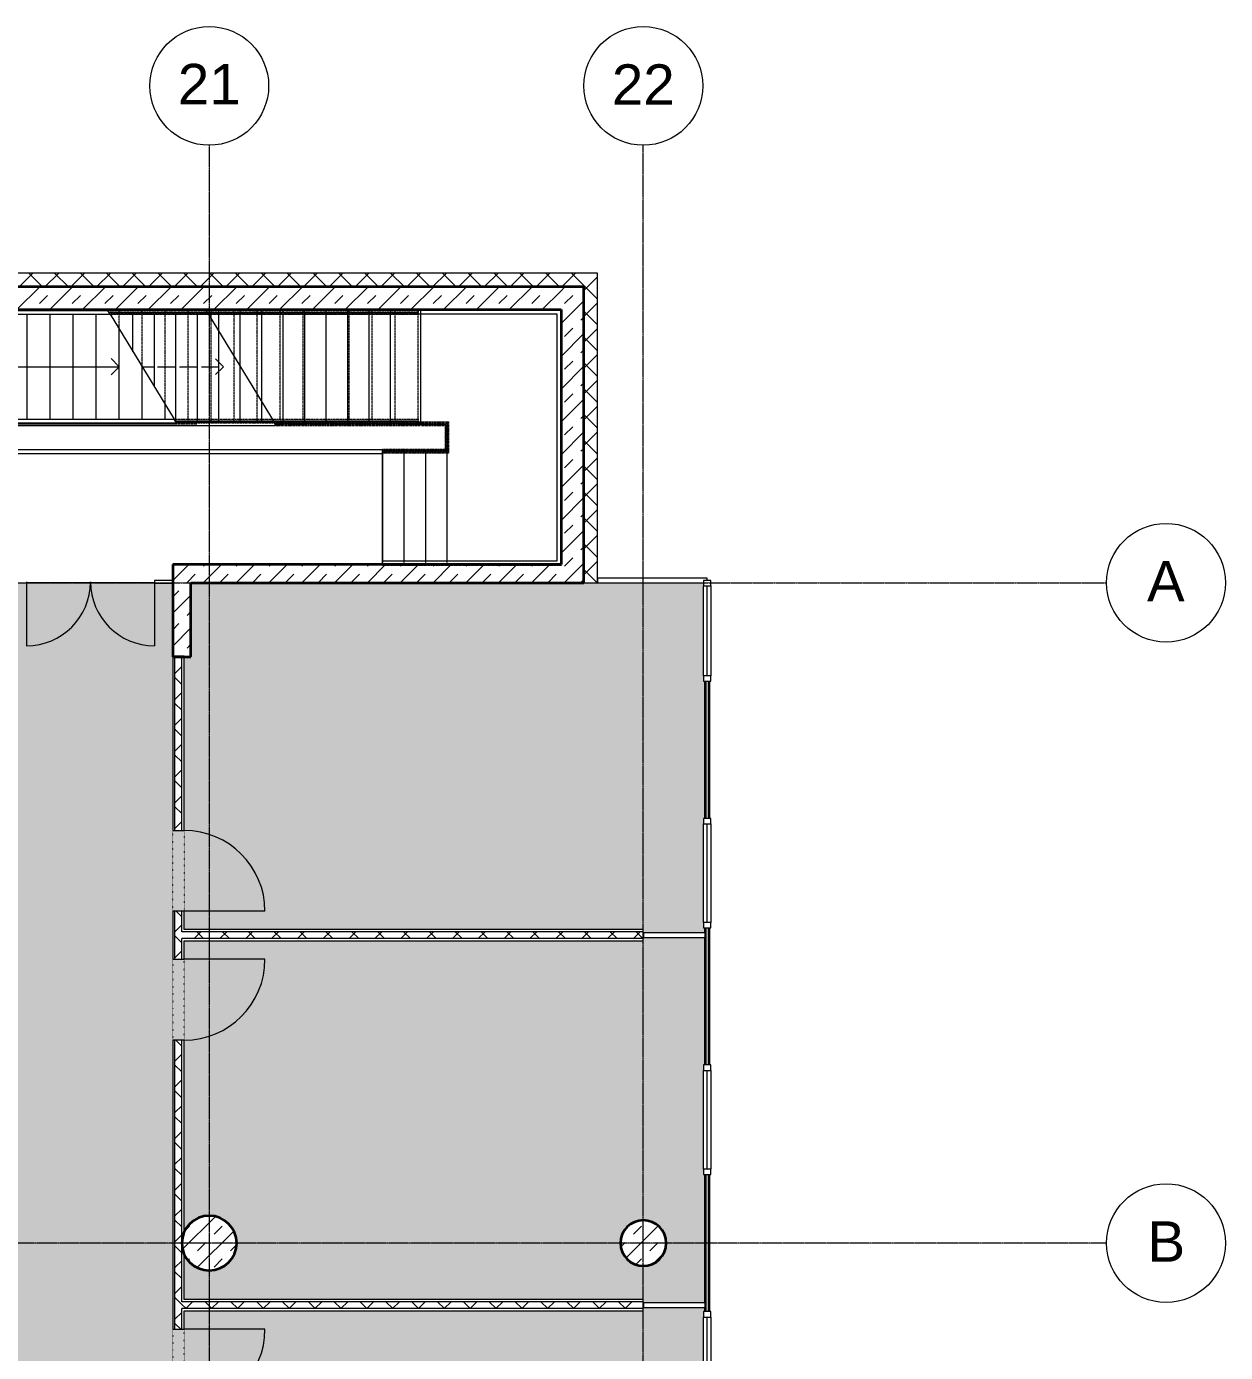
# Model space of a CAD drawing. Header units: millimetres. Extents: x -309577 to 26510, y -302335 to 26695.
# Drawn here: x -187289 to -174168, y -249101 to -234583 of the extents above; entities that cross this region are included whole.
import ezdxf

# ---------------------------------------------------------------- set-up
doc = ezdxf.new("R2010")
doc.units = ezdxf.units.MM
for name, pattern in [('Rasterlinie', [22.225, 12.7, -3.175, 3.175, -3.175]), ('Verdeckt', [3, 2, -1]), ('Über Schnittebene 1', [1, 0, -1])]:
    doc.linetypes.add(name, pattern=pattern)
for name, color, linetype, lineweight in [('A-ANNO-TEXT', 2, 'Continuous', 9), ('A-DOOR', 1, 'Continuous', 9), ('A-FLOR-HRAL', 1, 'Continuous', 9), ('A-FLOR-OTLN', 6, 'Continuous', 9), ('A-FLOR-PATT', 8, 'Continuous', 9), ('A-FLOR-STRS', 2, 'Continuous', 9), ('A-GLAZ', 6, 'Continuous', 9), ('A-GLAZ-FRAM', 6, 'Continuous', 9), ('A-GLAZ-GLAS', 6, 'Continuous', 9), ('A-SECT-MBND', 5, 'Verdeckt', 9), ('A-WALL', 2, 'Continuous', 9), ('A-WALL-PATT', 2, 'Continuous', 35), ('S-COLS', 6, 'Continuous', 9), ('S-GRID', 1, 'Continuous', 9)]:
    doc.layers.add(name, color=color, linetype=linetype, lineweight=lineweight)
pattern_1 = [(45, (0, 0), (-179.60512, 179.60512), []), (45, (179.6, 0), (-179.60512, 179.60512), [127, -127])]
pattern_2 = [(45, (0, 0), (-141.42136, 141.42136), []), (135, (0, 0), (-141.42136, -141.42136), [])]
pattern_3 = [(180, (0, 0), (-6e-14, -500), [])]

# ---------------------------------------------------------------- blocks, each defined once
blk = doc.blocks.new('Geländer - Geländer-287213-Ebene 1')
at = {"layer": 'A-FLOR-HRAL'}
for p, q in [((-187554, -238928), (-187554, -239258)), ((-187554, -238928), (-187514, -238928)), ((-187514, -239218), (-187514, -238928)), ((-183394, -239218), (-187514, -239218)), ((-183394, -239218), (-183394, -239258)), ((-187554, -239258), (-183394, -239258))]:
    blk.add_line(p, q, dxfattribs=at)
blk.add_open_spline([(-187514, -239218), (-187514, -239218), (-187514, -239218), (-187515, -239219), (-187516, -239221), (-187518, -239222), (-187519, -239223), (-187520, -239224), (-187521, -239226), (-187523, -239228), (-187525, -239229), (-187526, -239230), (-187527, -239232), (-187529, -239233), (-187530, -239234), (-187531, -239235), (-187532, -239237), (-187534, -239238), (-187535, -239239), (-187536, -239241), (-187538, -239242), (-187539, -239243), (-187540, -239244), (-187541, -239246), (-187543, -239247), (-187544, -239248), (-187545, -239249), (-187546, -239251), (-187548, -239252), (-187549, -239253), (-187550, -239254), (-187551, -239255), (-187552, -239257), (-187553, -239258), (-187554, -239258), (-187554, -239258)], degree=3, knots=[0, 0, 0, 0, 0.083333, 0.125, 0.166667, 0.208333, 0.229167, 0.25, 0.291667, 0.333333, 0.354167, 0.375, 0.395833, 0.416667, 0.4375, 0.458333, 0.479167, 0.5, 0.520833, 0.541667, 0.5625, 0.583333, 0.604167, 0.625, 0.645833, 0.666667, 0.6875, 0.708333, 0.75, 0.770833, 0.791667, 0.833333, 0.875, 0.916667, 1, 1, 1, 1], dxfattribs=at)
blk = doc.blocks.new('STB Stütze - rund - STB d_50-291081-Ebene 1')
at = {"layer": 'S-COLS'}
h = blk.add_hatch(dxfattribs=at)
h.set_pattern_fill('FP_37', color=256, style=0, pattern_type=2)
h.set_pattern_definition([(225, (-180538.7, -247902.99), (179.60512, -179.60512), []), (225, (-180718.3, -247902.99), (179.60512, -179.60512), [127, -127])])
h.paths.add_polyline_path([(0, 250), (-56, 244), (-108, 225), (-156, 195), (-195, 156), (-225, 108), (-244, 56), (-250, 0), (-244, -56), (-225, -108), (-195, -156), (-156, -195), (-108, -225), (-56, -244), (0, -250), (56, -244), (108, -225), (156, -195), (195, -156), (225, -108), (244, -56), (250, 0), (244, 56), (225, 108), (195, 156), (156, 195), (108, 225), (56, 244)], flags=0)
at = {"layer": 'S-COLS', "lineweight": 35}
for start, end in [(0, 180), (180, 0)]:
    blk.add_arc((0, 0), 250, start, end, dxfattribs=at)
blk = doc.blocks.new('STB Stütze - rund - STB d_60-291082-Ebene 1')
at = {"layer": 'S-COLS'}
h = blk.add_hatch(dxfattribs=at)
h.set_pattern_fill('FP_38', color=256, style=0, pattern_type=2)
h.set_pattern_definition([(225, (-185288.7, -247902.99), (179.60512, -179.60512), []), (225, (-185468.3, -247902.99), (179.60512, -179.60512), [127, -127])])
h.paths.add_polyline_path([(0, 300), (-59, 294), (-115, 277), (-167, 249), (-212, 212), (-249, 167), (-277, 115), (-294, 59), (-300, 0), (-294, -59), (-277, -115), (-249, -167), (-212, -212), (-167, -249), (-115, -277), (-59, -294), (0, -300), (59, -294), (115, -277), (167, -249), (212, -212), (249, -167), (277, -115), (294, -59), (300, 0), (294, 59), (277, 115), (249, 167), (212, 212), (167, 249), (115, 277), (59, 294)], flags=0)
at = {"layer": 'S-COLS', "lineweight": 35}
for start, end in [(0, 180), (180, 0)]:
    blk.add_arc((0, 0), 300, start, end, dxfattribs=at)
blk = doc.blocks.new('Systemelement - Metallpanel-V19-Ebene 1')
at = {"layer": 'A-GLAZ'}
h = blk.add_hatch(dxfattribs=at)
h.set_pattern_fill('FP_17', color=256, style=0, pattern_type=2)
h.set_pattern_definition(pattern_3)
h.paths.add_polyline_path([(750, 25), (-750, 25), (-750, 15), (750, 15)], flags=0)
h.paths.add_polyline_path([(750, -15), (-750, -15), (-750, -25), (750, -25)], flags=0)
for p, q in [((-750, 25), (750, 25)), ((655, -25), (-750, -25)), ((750, -25), (705, -25))]:
    blk.add_line(p, q, dxfattribs=at)
blk = doc.blocks.new('Systemelement - Metallpanel-250483-Ebene 1')
at = {"layer": 'A-GLAZ'}
h = blk.add_hatch(dxfattribs=at)
h.set_pattern_fill('FP_17', color=256, style=0, pattern_type=2)
h.set_pattern_definition(pattern_3)
h.paths.add_polyline_path([(750, -15), (-750, -15), (-750, -25), (750, -25)], flags=0)
h.paths.add_polyline_path([(750, 25), (-750, 25), (-750, 15), (750, 15)], flags=0)
for p, q in [((-750, 25), (750, 25)), ((-695, -25), (-750, -25)), ((750, -25), (-645, -25))]:
    blk.add_line(p, q, dxfattribs=at)
blk = doc.blocks.new('Systemelement - Metallpanel-250484-Ebene 1')
at = {"layer": 'A-GLAZ'}
h = blk.add_hatch(dxfattribs=at)
h.set_pattern_fill('FP_18', color=256, style=0, pattern_type=2)
h.set_pattern_definition(pattern_3)
h.paths.add_polyline_path([(750, 25), (-750, 25), (-750, 15), (750, 15)], flags=0)
h.paths.add_polyline_path([(750, -15), (-750, -15), (-750, -25), (750, -25)], flags=0)
for p, q in [((-750, 25), (750, 25)), ((750, -25), (-750, -25))]:
    blk.add_line(p, q, dxfattribs=at)
blk = doc.blocks.new('Drehflügel 1-flg - Stahlzarge1 - 88_5 x 2_26-266603-Ebene 1')
at = {"layer": 'A-DOOR'}
blk.add_line((442, 962), (442, 77), dxfattribs=at)
at = {"layer": 'A-DOOR', "linetype": 'Über Schnittebene 1'}
for p, q in [((-443, 77), (442, 77)), ((442, -48), (-443, -48))]:
    blk.add_line(p, q, dxfattribs=at)
at = {"layer": 'A-DOOR'}
blk.add_arc((442, 77), 885, 90, 180, dxfattribs=at)
blk = doc.blocks.new('Drehflügel 1-flg - Stahlzarge1 - 88_5 x 2_26-266604-Ebene 1')
at = {"layer": 'A-DOOR', "linetype": 'Über Schnittebene 1'}
for p, q in [((442, 48), (-443, 48)), ((-443, -77), (442, -77))]:
    blk.add_line(p, q, dxfattribs=at)
at = {"layer": 'A-DOOR'}
blk.add_line((442, -962), (442, -77), dxfattribs=at)
blk.add_arc((442, -77), 885, 180, 270, dxfattribs=at)
blk = doc.blocks.new('Systemelement - Holzverschalung-282526-Ebene 1')
at = {"layer": 'A-GLAZ'}
for p, q in [((337.5, 25), (-337.5, 25)), ((-337.5, 25), (-337.5, -25)), ((337.5, -25), (337.5, 25)), ((-337.5, -25), (337.5, -25))]:
    blk.add_line(p, q, dxfattribs=at)
blk = doc.blocks.new('Systemelement - Verglasung-282527-Ebene 1')
at = {"layer": 'A-GLAZ'}
for p, q in [((100, 15), (-100, 15)), ((-100, 15), (-100, -15)), ((100, -15), (100, 15)), ((-100, -15), (100, -15))]:
    blk.add_line(p, q, dxfattribs=at)
blk = doc.blocks.new('Türelement 2-flg - Drehflügel - Glas - Standard-282523-Ebene 1')
at = {"layer": 'A-DOOR'}
for p, q in [((-700, 0), (-700, -700)), ((700, 0), (700, -700))]:
    blk.add_line(p, q, dxfattribs=at)
for centre, start, end in [((-700, 0), 270, 360), ((700, 0), 180, 270)]:
    blk.add_arc(centre, 700, start, end, dxfattribs=at)
blk = doc.blocks.new('Fensterelement 1-flg - Standard-250491-Ebene 1')
at = {"layer": 'A-GLAZ-FRAM'}
for p, q in [((-492.5, 40), (-552.5, 40)), ((-552.5, 40), (-552.5, -40)), ((-492.5, -40), (-492.5, 40)), ((-492.5, 40), (492.5, 40)), ((552.5, 40), (492.5, 40)), ((492.5, 40), (492.5, -40)), ((552.5, -40), (552.5, 40)), ((-552.5, -40), (-492.5, -40)), ((492.5, -40), (-492.5, -40)), ((492.5, -40), (552.5, -40))]:
    blk.add_line(p, q, dxfattribs=at)
at = {"layer": 'A-GLAZ-GLAS'}
blk.add_line((-492.5, 0), (492.5, 0), dxfattribs=at)
blk = doc.blocks.new('Systemelement - Verglasung-250492-Ebene 1')
at = {"layer": 'A-GLAZ'}
for p, q in [((750, 15), (-750, 15)), ((-750, -15), (750, -15))]:
    blk.add_line(p, q, dxfattribs=at)
blk = doc.blocks.new('Fensterelement 1-flg - Standard-250493-Ebene 1')
at = {"layer": 'A-GLAZ-FRAM'}
for p, q in [((-540, 40), (-600, 40)), ((-600, 40), (-600, -40)), ((-540, -40), (-540, 40)), ((-540, 40), (540, 40)), ((600, 40), (540, 40)), ((540, 40), (540, -40)), ((600, -40), (600, 40)), ((-600, -40), (-540, -40)), ((540, -40), (-540, -40)), ((540, -40), (600, -40))]:
    blk.add_line(p, q, dxfattribs=at)
at = {"layer": 'A-GLAZ-GLAS'}
blk.add_line((-540, 0), (540, 0), dxfattribs=at)
blk = doc.blocks.new('Systemelement - Verglasung-250494-Ebene 1')
at = {"layer": 'A-GLAZ'}
for p, q in [((750, 15), (-750, 15)), ((-750, -15), (750, -15))]:
    blk.add_line(p, q, dxfattribs=at)
blk = doc.blocks.new('Systemelement - Metallpanel-V22-Ebene 1')
at = {"layer": 'A-GLAZ'}
for p, q in [((600, 25), (-600, 25)), ((-600, 25), (-600, -25)), ((600, 0), (600, 25)), ((-600, -25), (560, -25))]:
    blk.add_line(p, q, dxfattribs=at)
blk = doc.blocks.new('Geländer - Geländer-288402-Ebene 1')
at = {"layer": 'A-FLOR-HRAL'}
for p, q in [((-187534, -237693), (-186399, -237693)), ((-187534, -237733), (-187534, -237693)), ((-187534, -237733), (-186374, -237733)), ((-186374, -237733), (-186399, -237693))]:
    blk.add_line(p, q, dxfattribs=at)
at = {"layer": 'A-SECT-MBND'}
for p, q in [((-186399, -237693), (-183004, -237693)), ((-186387, -237711), (-183004, -237711)), ((-186387, -237711), (-183004, -237711)), ((-186387, -237711), (-183004, -237711)), ((-186387, -237711), (-183004, -237711)), ((-186385, -237714), (-183004, -237714)), ((-186385, -237714), (-183004, -237714)), ((-186385, -237714), (-183004, -237714)), ((-186385, -237714), (-183004, -237714)), ((-186374, -237733), (-183004, -237733)), ((-183004, -237693), (-183004, -237733)), ((-183004, -237711), (-183004, -237714)), ((-183004, -237711), (-183004, -237714)), ((-183004, -237711), (-183004, -237714)), ((-183004, -237711), (-183004, -237714))]:
    blk.add_line(p, q, dxfattribs=at)
blk = doc.blocks.new('Geländer - Geländer-288406-Ebene 1')
at = {"layer": 'A-FLOR-HRAL'}
for p, q in [((-187534, -238883), (-185673, -238883)), ((-187534, -238923), (-187534, -238883)), ((-187534, -238923), (-185649, -238923)), ((-185649, -238923), (-185673, -238883))]:
    blk.add_line(p, q, dxfattribs=at)
at = {"layer": 'A-SECT-MBND'}
for p, q in [((-185673, -238883), (-183004, -238883)), ((-185662, -238901), (-183004, -238901)), ((-185662, -238901), (-183004, -238901)), ((-185662, -238901), (-183004, -238901)), ((-185662, -238901), (-183004, -238901)), ((-185660, -238904), (-183004, -238904)), ((-185660, -238904), (-183004, -238904)), ((-185660, -238904), (-183004, -238904)), ((-185660, -238904), (-183004, -238904)), ((-185649, -238923), (-183004, -238923)), ((-183004, -238883), (-183004, -238923)), ((-183004, -238901), (-183004, -238904)), ((-183004, -238901), (-183004, -238904)), ((-183004, -238901), (-183004, -238904)), ((-183004, -238901), (-183004, -238904))]:
    blk.add_line(p, q, dxfattribs=at)
blk = doc.blocks.new('Geländer - Geländer-288598-Ebene 1')
at = {"layer": 'A-FLOR-HRAL'}
for p, q in [((-186788, -237688), (-186779, -237688)), ((-186558, -237688), (-186527, -237688)), ((-186402, -237688), (-185327, -237688)), ((-186377, -237728), (-185302, -237728)), ((-185302, -237728), (-185327, -237688))]:
    blk.add_line(p, q, dxfattribs=at)
at = {"layer": 'A-SECT-MBND'}
for p, q in [((-185327, -237688), (-182974, -237688)), ((-185302, -237728), (-182974, -237728)), ((-182974, -237688), (-181444, -237688)), ((-182974, -237728), (-181484, -237728)), ((-181484, -237728), (-181484, -240438)), ((-181444, -237688), (-181444, -240478)), ((-183394, -240478), (-183394, -240438)), ((-182454, -240438), (-183394, -240438)), ((-182454, -240478), (-183394, -240478)), ((-181484, -240438), (-182454, -240438)), ((-181444, -240478), (-182454, -240478))]:
    blk.add_line(p, q, dxfattribs=at)
blk = doc.blocks.new('Geländer - Geländer-288602-Ebene 1')
at = {"layer": 'A-FLOR-HRAL'}
for p, q in [((-187514, -238953), (-184568, -238953)), ((-185655, -238913), (-184580, -238913)), ((-184568, -238933), (-184580, -238913)), ((-184577, -238923), (-184574, -238923)), ((-184568, -238933), (-184574, -238923)), ((-184568, -238933), (-184574, -238923)), ((-184568, -238933), (-184574, -238923)), ((-184571, -238943), (-184568, -238943)), ((-184568, -238943), (-184568, -238933)), ((-184568, -238943), (-184568, -238933)), ((-184568, -238943), (-184568, -238933)), ((-184568, -238953), (-184568, -238933))]:
    blk.add_line(p, q, dxfattribs=at)
at = {"layer": 'A-SECT-MBND'}
for p, q in [((-184580, -238913), (-182974, -238913)), ((-184574, -238923), (-182974, -238923)), ((-184574, -238923), (-182974, -238923)), ((-184574, -238923), (-182974, -238923)), ((-184568, -238943), (-182974, -238943)), ((-184568, -238943), (-182974, -238943)), ((-184568, -238943), (-182974, -238943)), ((-184568, -238953), (-182974, -238953)), ((-182974, -238913), (-182669, -238913)), ((-182974, -238923), (-182679, -238923)), ((-182974, -238923), (-182679, -238923)), ((-182974, -238923), (-182679, -238923)), ((-182974, -238943), (-182699, -238943)), ((-182974, -238943), (-182699, -238943)), ((-182974, -238943), (-182699, -238943)), ((-182974, -238953), (-182709, -238953)), ((-182709, -238953), (-182709, -239213)), ((-182699, -238943), (-182699, -239223)), ((-182699, -238943), (-182699, -239223)), ((-182699, -238943), (-182699, -239223)), ((-182679, -238923), (-182679, -239243)), ((-182679, -238923), (-182679, -239243)), ((-182679, -238923), (-182679, -239243)), ((-182669, -238913), (-182669, -239253)), ((-183394, -239253), (-183394, -239213)), ((-182709, -239213), (-183394, -239213)), ((-183394, -239243), (-183394, -239223)), ((-182699, -239223), (-183394, -239223)), ((-183394, -239243), (-183394, -239223)), ((-182699, -239223), (-183394, -239223)), ((-183394, -239243), (-183394, -239223)), ((-182699, -239223), (-183394, -239223)), ((-182679, -239243), (-183394, -239243)), ((-182679, -239243), (-183394, -239243)), ((-182679, -239243), (-183394, -239243)), ((-182669, -239253), (-183394, -239253))]:
    blk.add_line(p, q, dxfattribs=at)
blk = doc.blocks.new('Geländer - Geländer-394088-Ebene 1')
at = {"layer": 'A-FLOR-HRAL'}
for p, q in [((-185327, -237688), (-182974, -237688)), ((-185302, -237728), (-182974, -237728)), ((-182974, -237688), (-181444, -237688)), ((-182974, -237728), (-181484, -237728)), ((-181484, -237728), (-181484, -240438)), ((-181444, -237688), (-181444, -240473)), ((-183394, -240473), (-183394, -240438)), ((-182454, -240438), (-183394, -240438)), ((-181484, -240438), (-182454, -240438))]:
    blk.add_line(p, q, dxfattribs=at)
blk = doc.blocks.new('Raster - Rasterbeschriftung-194804-Ebene 1')
at = {"layer": 'S-GRID'}
blk.add_circle((0, 0), 6.5, dxfattribs=at)

msp = doc.modelspace()

# ---------------------------------------------------------------- hatches: boundary and pattern name
at = {"layer": 'A-FLOR-PATT'}
h = msp.add_hatch(dxfattribs=at)
h.set_pattern_fill('FP_49', color=256, style=0, pattern_type=2)
h.set_pattern_definition([(90, (-186608.69, 258096.74), (-100, 6e-15), []), (180, (-186608.69, 258096.74), (-200, -200), [100, -700]), (180, (-186708.69, 258496.74), (-200, -200), [100, -700])])
h.paths.add_polyline_path([(-185256, -278983), (-183244, -278983), (-183244, -277583), (-185689, -277583), (-185689, -271330), (-185564, -271330), (-185564, -272084), (-185538, -272036), (-185501, -271991), (-185455, -271954), (-185403, -271926), (-185347, -271909), (-185289, -271903), (-185230, -271909), (-185174, -271926), (-185122, -271954), (-185077, -271991), (-185039, -272036), (-185012, -272088), (-184994, -272144), (-184989, -272203), (-184994, -272262), (-185012, -272318), (-185039, -272370), (-185077, -272415), (-185122, -272452), (-185174, -272480), (-185230, -272497), (-185289, -272503), (-185347, -272497), (-185403, -272480), (-185455, -272452), (-185501, -272415), (-185538, -272370), (-185564, -272322), (-185564, -275520), (-179864, -275520), (-179864, -274153), (-179879, -274153), (-179879, -272953), (-179864, -272953), (-179864, -271453), (-179879, -271453), (-179879, -270253), (-179864, -270253), (-179864, -270208), (-180539, -270208), (-180539, -270245), (-185564, -270245), (-185564, -270445), (-185689, -270445), (-185689, -265930), (-185564, -265930), (-185564, -270120), (-180539, -270120), (-180539, -270158), (-179864, -270158), (-179864, -268753), (-179879, -268753), (-179879, -267553), (-179864, -267553), (-179864, -266053), (-179879, -266053), (-179879, -264853), (-179864, -264853), (-179864, -264808), (-180539, -264808), (-180539, -264845), (-185564, -264845), (-185564, -265045), (-185689, -265045), (-185689, -260568), (-185564, -260568), (-185564, -263984), (-185538, -263936), (-185501, -263891), (-185455, -263854), (-185403, -263826), (-185347, -263809), (-185289, -263803), (-185230, -263809), (-185174, -263826), (-185122, -263854), (-185077, -263891), (-185039, -263936), (-185012, -263988), (-184994, -264044), (-184989, -264103), (-184994, -264162), (-185012, -264218), (-185039, -264270), (-185077, -264315), (-185122, -264352), (-185174, -264380), (-185230, -264397), (-185289, -264403), (-185347, -264397), (-185403, -264380), (-185455, -264352), (-185501, -264315), (-185538, -264270), (-185564, -264222), (-185564, -264720), (-180539, -264720), (-180539, -264758), (-179864, -264758), (-179864, -263353), (-179879, -263353), (-179879, -262153), (-179864, -262153), (-179864, -260653), (-179879, -260653), (-179879, -259483), (-185564, -259483), (-185564, -259683), (-185689, -259683), (-185689, -255130), (-185564, -255130), (-185564, -255884), (-185538, -255836), (-185501, -255791), (-185455, -255754), (-185403, -255726), (-185347, -255709), (-185289, -255703), (-185230, -255709), (-185174, -255726), (-185122, -255754), (-185077, -255791), (-185039, -255836), (-185012, -255888), (-184994, -255944), (-184989, -256003), (-184994, -256062), (-185012, -256118), (-185039, -256170), (-185077, -256215), (-185122, -256252), (-185174, -256280), (-185230, -256297), (-185289, -256303), (-185347, -256297), (-185403, -256280), (-185455, -256252), (-185501, -256215), (-185538, -256170), (-185564, -256122), (-185564, -259283), (-179864, -259283), (-179864, -257953), (-179879, -257953), (-179879, -256753), (-179864, -256753), (-179864, -255253), (-179879, -255253), (-179879, -254053), (-179864, -254053), (-179864, -254008), (-180539, -254008), (-180539, -254045), (-185564, -254045), (-185564, -254245), (-185689, -254245), (-185689, -249730), (-185564, -249730), (-185564, -253920), (-180539, -253920), (-180539, -253958), (-179864, -253958), (-179864, -252553), (-179879, -252553), (-179879, -251353), (-179864, -251353), (-179864, -249853), (-179879, -249853), (-179879, -248653), (-179864, -248653), (-179864, -248608), (-180539, -248608), (-180539, -248645), (-185564, -248645), (-185564, -248845), (-185689, -248845), (-185689, -245680), (-185564, -245680), (-185564, -247784), (-185538, -247736), (-185501, -247691), (-185455, -247654), (-185403, -247626), (-185347, -247609), (-185289, -247603), (-185230, -247609), (-185174, -247626), (-185122, -247654), (-185077, -247691), (-185039, -247736), (-185012, -247788), (-184994, -247844), (-184989, -247903), (-184994, -247962), (-185012, -248018), (-185039, -248070), (-185077, -248115), (-185122, -248152), (-185174, -248180), (-185230, -248197), (-185289, -248203), (-185347, -248197), (-185403, -248180), (-185455, -248152), (-185501, -248115), (-185538, -248070), (-185564, -248022), (-185564, -248520), (-180539, -248520), (-180539, -248558), (-179864, -248558), (-179864, -247153), (-179879, -247153), (-179879, -245953), (-179864, -245953), (-179864, -244558), (-180539, -244558), (-180539, -244595), (-185564, -244595), (-185564, -244795), (-185689, -244795), (-185689, -244270), (-185564, -244270), (-185564, -244470), (-180539, -244470), (-180539, -244508), (-179864, -244508), (-179864, -244453), (-179879, -244453), (-179879, -243253), (-179864, -243253), (-179864, -241753), (-179879, -241753), (-179879, -240673), (-185489, -240673), (-185489, -241483), (-185564, -241483), (-185564, -243385), (-185689, -243385), (-185689, -240678), (-185889, -240678), (-185889, -240673), (-187289, -240673), (-187289, -240678), (-187489, -240678), (-187489, -243385), (-187614, -243385), (-187614, -241483), (-187689, -241483), (-187689, -240673), (-193299, -240673), (-193299, -241753), (-193314, -241753), (-193314, -243253), (-193299, -243253), (-193299, -244453), (-193314, -244453), (-193314, -244508), (-192639, -244508), (-192639, -244470), (-187614, -244470), (-187614, -244270), (-187489, -244270), (-187489, -244795), (-187614, -244795), (-187614, -244595), (-192639, -244595), (-192639, -244558), (-193314, -244558), (-193314, -245953), (-193299, -245953), (-193299, -247153), (-193314, -247153), (-193314, -248558), (-192639, -248558), (-192639, -248520), (-187614, -248520), (-187614, -245680), (-187489, -245680), (-187489, -248845), (-187614, -248845), (-187614, -248645), (-192639, -248645), (-192639, -248608), (-193314, -248608), (-193314, -248653), (-193299, -248653), (-193299, -249853), (-193314, -249853), (-193314, -251353), (-193299, -251353), (-193299, -252553), (-193314, -252553), (-193314, -253958), (-192639, -253958), (-192639, -253920), (-187614, -253920), (-187614, -249730), (-187489, -249730), (-187489, -254245), (-187614, -254245), (-187614, -254045), (-192639, -254045), (-192639, -254008), (-193314, -254008), (-193314, -254053), (-193299, -254053), (-193299, -255253), (-193314, -255253), (-193314, -256753), (-193299, -256753), (-193299, -257953), (-193314, -257953), (-193314, -259283), (-187614, -259283), (-187614, -255130), (-187489, -255130), (-187489, -259683), (-187614, -259683), (-187614, -259483), (-193299, -259483), (-193299, -260653), (-193314, -260653), (-193314, -262153), (-193299, -262153), (-193299, -263353), (-193314, -263353), (-193314, -263408), (-192639, -263408), (-192639, -263370), (-187614, -263370), (-187614, -260568), (-187489, -260568), (-187489, -263695), (-187614, -263695), (-187614, -263495), (-192639, -263495), (-192639, -263458), (-193314, -263458), (-193314, -264853), (-193299, -264853), (-193299, -266053), (-193314, -266053), (-193314, -267458), (-192639, -267458), (-192639, -267420), (-187614, -267420), (-187614, -264580), (-187489, -264580), (-187489, -267745), (-187614, -267745), (-187614, -267545), (-192639, -267545), (-192639, -267508), (-193314, -267508), (-193314, -267553), (-193299, -267553), (-193299, -268753), (-193314, -268753), (-193314, -270253), (-193299, -270253), (-193299, -271453), (-193314, -271453), (-193314, -271508), (-192639, -271508), (-192639, -271470), (-187614, -271470), (-187614, -268630), (-187489, -268630), (-187489, -271795), (-187614, -271795), (-187614, -271595), (-192639, -271595), (-192639, -271558), (-193314, -271558), (-193314, -272953), (-193299, -272953), (-193299, -274153), (-193314, -274153), (-193314, -275520), (-187614, -275520), (-187614, -272680), (-187489, -272680), (-187489, -277583), (-189934, -277583), (-189934, -278983), (-185714, -278983)], flags=0)
h.paths.add_polyline_path([(-180539, -272453), (-180594, -272447), (-180647, -272428), (-180695, -272398), (-180734, -272359), (-180764, -272311), (-180782, -272259), (-180789, -272203), (-180782, -272147), (-180764, -272095), (-180734, -272047), (-180695, -272008), (-180647, -271978), (-180594, -271959), (-180539, -271953), (-180483, -271959), (-180430, -271978), (-180383, -272008), (-180343, -272047), (-180313, -272095), (-180295, -272147), (-180289, -272203), (-180295, -272259), (-180313, -272311), (-180343, -272359), (-180383, -272398), (-180430, -272428), (-180483, -272447)], flags=0)
h.paths.add_polyline_path([(-192639, -272453), (-192694, -272447), (-192747, -272428), (-192795, -272398), (-192834, -272359), (-192864, -272311), (-192882, -272259), (-192889, -272203), (-192882, -272147), (-192864, -272095), (-192834, -272047), (-192795, -272008), (-192747, -271978), (-192694, -271959), (-192639, -271953), (-192583, -271959), (-192530, -271978), (-192483, -272008), (-192443, -272047), (-192413, -272095), (-192395, -272147), (-192389, -272203), (-192395, -272259), (-192413, -272311), (-192443, -272359), (-192483, -272398), (-192530, -272428), (-192583, -272447)], flags=0)
h.paths.add_polyline_path([(-192639, -264353), (-192694, -264347), (-192747, -264328), (-192795, -264298), (-192834, -264259), (-192864, -264211), (-192882, -264159), (-192889, -264103), (-192882, -264047), (-192864, -263995), (-192834, -263947), (-192795, -263908), (-192747, -263878), (-192694, -263859), (-192639, -263853), (-192583, -263859), (-192530, -263878), (-192483, -263908), (-192443, -263947), (-192413, -263995), (-192395, -264047), (-192389, -264103), (-192395, -264159), (-192413, -264211), (-192443, -264259), (-192483, -264298), (-192530, -264328), (-192583, -264347)], flags=0)
h.paths.add_polyline_path([(-180539, -264353), (-180594, -264347), (-180647, -264328), (-180695, -264298), (-180734, -264259), (-180764, -264211), (-180782, -264159), (-180789, -264103), (-180782, -264047), (-180764, -263995), (-180734, -263947), (-180695, -263908), (-180647, -263878), (-180594, -263859), (-180539, -263853), (-180483, -263859), (-180430, -263878), (-180383, -263908), (-180343, -263947), (-180313, -263995), (-180295, -264047), (-180289, -264103), (-180295, -264159), (-180313, -264211), (-180343, -264259), (-180383, -264298), (-180430, -264328), (-180483, -264347)], flags=0)
h.paths.add_polyline_path([(-192639, -256253), (-192694, -256247), (-192747, -256228), (-192795, -256198), (-192834, -256159), (-192864, -256111), (-192882, -256059), (-192889, -256003), (-192882, -255947), (-192864, -255895), (-192834, -255847), (-192795, -255808), (-192747, -255778), (-192694, -255759), (-192639, -255753), (-192583, -255759), (-192530, -255778), (-192483, -255808), (-192443, -255847), (-192413, -255895), (-192395, -255947), (-192389, -256003), (-192395, -256059), (-192413, -256111), (-192443, -256159), (-192483, -256198), (-192530, -256228), (-192583, -256247)], flags=0)
h.paths.add_polyline_path([(-180539, -256253), (-180594, -256247), (-180647, -256228), (-180695, -256198), (-180734, -256159), (-180764, -256111), (-180782, -256059), (-180789, -256003), (-180782, -255947), (-180764, -255895), (-180734, -255847), (-180695, -255808), (-180647, -255778), (-180594, -255759), (-180539, -255753), (-180483, -255759), (-180430, -255778), (-180383, -255808), (-180343, -255847), (-180313, -255895), (-180295, -255947), (-180289, -256003), (-180295, -256059), (-180313, -256111), (-180343, -256159), (-180383, -256198), (-180430, -256228), (-180483, -256247)], flags=0)
h.paths.add_polyline_path([(-192639, -248153), (-192694, -248147), (-192747, -248128), (-192795, -248098), (-192834, -248059), (-192864, -248011), (-192882, -247959), (-192889, -247903), (-192882, -247847), (-192864, -247795), (-192834, -247747), (-192795, -247708), (-192747, -247678), (-192694, -247659), (-192639, -247653), (-192583, -247659), (-192530, -247678), (-192483, -247708), (-192443, -247747), (-192413, -247795), (-192395, -247847), (-192389, -247903), (-192395, -247959), (-192413, -248011), (-192443, -248059), (-192483, -248098), (-192530, -248128), (-192583, -248147)], flags=0)
h.paths.add_polyline_path([(-180539, -248153), (-180594, -248147), (-180647, -248128), (-180695, -248098), (-180734, -248059), (-180764, -248011), (-180782, -247959), (-180789, -247903), (-180782, -247847), (-180764, -247795), (-180734, -247747), (-180695, -247708), (-180647, -247678), (-180594, -247659), (-180539, -247653), (-180483, -247659), (-180430, -247678), (-180383, -247708), (-180343, -247747), (-180313, -247795), (-180295, -247847), (-180289, -247903), (-180295, -247959), (-180313, -248011), (-180343, -248059), (-180383, -248098), (-180430, -248128), (-180483, -248147)], flags=0)
at = {"layer": 'A-WALL-PATT', "lineweight": 9}
h = msp.add_hatch(dxfattribs=at)
h.set_pattern_fill('FP_1', color=256, style=0, pattern_type=2)
h.set_pattern_definition(pattern_2)
h.paths.add_polyline_path([(-191739, -237433), (-189039, -237433), (-189039, -237403), (-188989, -237403), (-188989, -237283), (-191989, -237283), (-191989, -237433)], flags=0)
h.paths.add_polyline_path([(-181439, -237433), (-181189, -237433), (-181189, -237283), (-188079, -237283), (-188079, -237403), (-188029, -237403), (-188029, -237433), (-182363, -237433)], flags=0)
h = msp.add_hatch(dxfattribs=at)
h.set_pattern_fill('FP_1', color=256, style=0, pattern_type=2)
h.set_pattern_definition(pattern_2)
h.paths.add_polyline_path([(-181189, -240673), (-181039, -240673), (-181039, -237283), (-181189, -237283), (-181189, -240221)], flags=0)
h = msp.add_hatch(dxfattribs=at)
h.set_pattern_fill('FP_2', color=256, style=0, pattern_type=2)
h.set_pattern_definition(pattern_1)
h.paths.add_polyline_path([(-182363, -237683), (-181439, -237683), (-181439, -237433), (-188029, -237433), (-188029, -237683), (-183809, -237683)], flags=0)
h.paths.add_polyline_path([(-191739, -237683), (-189039, -237683), (-189039, -237433), (-191739, -237433)], flags=0)
h = msp.add_hatch(dxfattribs=at)
h.set_pattern_fill('FP_2', color=256, style=0, pattern_type=2)
h.set_pattern_definition(pattern_1)
h.paths.add_polyline_path([(-181439, -240673), (-181189, -240673), (-181189, -237433), (-181439, -237433), (-181439, -240473)], flags=0)
h = msp.add_hatch(dxfattribs=at)
h.set_pattern_fill('FP_2', color=256, style=0, pattern_type=2)
h.set_pattern_definition(pattern_1)
h.paths.add_polyline_path([(-185256, -240673), (-181439, -240673), (-181439, -240473), (-185689, -240473), (-185689, -240673), (-185489, -240673)], flags=0)
h = msp.add_hatch(dxfattribs=at)
h.set_pattern_fill('FP_2', color=256, style=0, pattern_type=2)
h.set_pattern_definition(pattern_1)
h.paths.add_polyline_path([(-185589, -241483), (-185489, -241483), (-185489, -240673), (-185689, -240673), (-185689, -241483), (-185664, -241483)], flags=0)
h = msp.add_hatch(dxfattribs=at)
h.set_pattern_fill('FP_1', color=256, style=0, pattern_type=2)
h.set_pattern_definition(pattern_2)
h.paths.add_polyline_path([(-185664, -259308), (-185589, -259308), (-185589, -255130), (-185664, -255130), (-185664, -259283)], flags=0)
h.paths.add_polyline_path([(-185664, -254245), (-185589, -254245), (-185589, -249730), (-185664, -249730), (-185664, -251558)], flags=0)
h.paths.add_polyline_path([(-185589, -248845), (-185589, -245680), (-185664, -245680), (-185664, -248845)], flags=0)
h.paths.add_polyline_path([(-185589, -244795), (-185589, -244270), (-185664, -244270), (-185664, -244795)], flags=0)
h.paths.add_polyline_path([(-185664, -243385), (-185589, -243385), (-185589, -241483), (-185664, -241483), (-185664, -243055)], flags=0)
h = msp.add_hatch(dxfattribs=at)
h.set_pattern_fill('FP_1', color=256, style=0, pattern_type=2)
h.set_pattern_definition(pattern_2)
h.paths.add_polyline_path([(-185589, -244570), (-180539, -244570), (-180539, -244495), (-185589, -244495)], flags=0)
h = msp.add_hatch(dxfattribs=at)
h.set_pattern_fill('FP_1', color=256, style=0, pattern_type=2)
h.set_pattern_definition(pattern_2)
h.paths.add_polyline_path([(-185589, -248620), (-180539, -248620), (-180539, -248545), (-185589, -248545)], flags=0)

# ---------------------------------------------------------------- linework, layer by layer
at = {"layer": 'A-ANNO-TEXT'}
for p, q in [((-186364, -238219), (-186275, -238308)), ((-185219, -238223), (-185134, -238308)), ((-187534, -238308), (-186275, -238308)), ((-186364, -238397), (-186275, -238308)), ((-186024, -238308), (-185889, -238308)), ((-185854, -238308), (-185654, -238308)), ((-185614, -238308), (-185419, -238308)), ((-185374, -238308), (-185184, -238308)), ((-185219, -238393), (-185134, -238308))]:
    msp.add_line(p, q, dxfattribs=at)
at = {"layer": 'A-FLOR-OTLN'}
for p, q in [((-183394, -240438), (-183394, -239258)), ((-185889, -240673), (-187289, -240673))]:
    msp.add_line(p, q, dxfattribs=at)
at = {"layer": 'A-FLOR-STRS'}
for p, q in [((-187282, -237693), (-187282, -237683)), ((-187282, -238883), (-187282, -237733)), ((-187030, -237693), (-187030, -237683)), ((-187030, -238883), (-187030, -237733)), ((-186779, -237693), (-186779, -237683)), ((-186779, -238883), (-186779, -237733)), ((-186527, -237693), (-186527, -237683)), ((-186527, -238883), (-186527, -237733)), ((-186405, -237683), (-186399, -237693)), ((-186374, -237733), (-185673, -238883)), ((-186359, -237688), (-186359, -237683)), ((-186359, -237758), (-186359, -237728)), ((-186124, -237688), (-186124, -237683)), ((-186124, -238144), (-186124, -237728)), ((-185889, -237688), (-185889, -237683)), ((-185889, -238529), (-185889, -237728)), ((-185654, -237688), (-185654, -237683)), ((-185654, -238913), (-185654, -237728)), ((-185419, -237688), (-185419, -237683)), ((-185419, -238913), (-185419, -237728)), ((-185330, -237683), (-185327, -237688)), ((-185302, -237728), (-184568, -238933)), ((-185184, -237688), (-185184, -237683)), ((-185184, -237922), (-185184, -237728)), ((-184949, -237688), (-184949, -237683)), ((-184949, -238308), (-184949, -237728)), ((-184714, -237688), (-184714, -237683)), ((-184714, -238693), (-184714, -237728)), ((-184479, -237688), (-184479, -237683)), ((-184479, -238933), (-184479, -237728)), ((-184244, -237688), (-184244, -237683)), ((-184244, -238933), (-184244, -237728)), ((-184009, -237688), (-184009, -237683)), ((-184009, -238933), (-184009, -237728)), ((-183774, -237688), (-183774, -237683)), ((-183774, -238933), (-183774, -237728)), ((-183539, -237688), (-183539, -237683)), ((-183539, -238933), (-183539, -237728)), ((-183304, -237688), (-183304, -237683)), ((-183304, -238933), (-183304, -237728)), ((-182974, -237688), (-182974, -237683)), ((-182974, -238933), (-182974, -237728)), ((-186275, -238883), (-186275, -237895)), ((-185184, -238913), (-185184, -237922)), ((-186024, -238883), (-186024, -238308)), ((-184949, -238913), (-184949, -238308)), ((-185772, -238883), (-185772, -238721)), ((-184714, -238913), (-184714, -238693)), ((-187514, -238933), (-185643, -238933)), ((-187282, -238933), (-187282, -238923)), ((-187030, -238933), (-187030, -238923)), ((-186779, -238933), (-186779, -238923)), ((-186527, -238933), (-186527, -238923)), ((-186275, -238933), (-186275, -238923)), ((-186024, -238933), (-186024, -238923)), ((-185772, -238933), (-185772, -238923)), ((-185649, -238923), (-185643, -238933)), ((-184571, -238933), (-184568, -238933)), ((-184568, -238933), (-184479, -238933)), ((-184415, -238933), (-184244, -238933)), ((-184175, -238933), (-184009, -238933)), ((-183935, -238933), (-183774, -238933)), ((-183695, -238933), (-183539, -238933)), ((-183454, -238933), (-183304, -238933)), ((-183214, -238933), (-182974, -238933)), ((-182974, -238933), (-182689, -238933)), ((-182689, -238933), (-182689, -239233)), ((-182689, -239233), (-183394, -239233)), ((-183159, -239233), (-183159, -240438)), ((-182924, -239233), (-182924, -240438)), ((-182689, -239233), (-182689, -240438)), ((-183394, -239258), (-183394, -240438))]:
    msp.add_line(p, q, dxfattribs=at)
at = {"layer": 'A-SECT-MBND'}
for p, q in [((-186405, -237683), (-183004, -237683)), ((-186275, -237895), (-186275, -237683)), ((-186024, -238308), (-186024, -237683)), ((-185772, -238721), (-185772, -237683)), ((-185520, -238933), (-185520, -237683)), ((-185330, -237683), (-182974, -237683)), ((-185269, -238913), (-185269, -237683)), ((-185184, -237922), (-185184, -237683)), ((-185017, -238913), (-185017, -237683)), ((-184949, -238308), (-184949, -237683)), ((-184765, -238913), (-184765, -237683)), ((-184714, -238693), (-184714, -237683)), ((-184514, -238933), (-184514, -237683)), ((-184479, -238933), (-184479, -237683)), ((-184262, -238933), (-184262, -237683)), ((-184244, -238933), (-184244, -237683)), ((-184010, -238933), (-184010, -237683)), ((-184009, -238933), (-184009, -237683)), ((-183774, -238933), (-183774, -237683)), ((-183759, -238933), (-183759, -237683)), ((-183539, -238933), (-183539, -237683)), ((-183507, -238933), (-183507, -237683)), ((-183304, -238933), (-183304, -237683)), ((-183255, -238933), (-183255, -237683)), ((-183004, -238933), (-183004, -237683)), ((-182974, -238933), (-182974, -237683)), ((-182974, -237683), (-181439, -237683)), ((-181439, -237683), (-181439, -240483)), ((-185643, -238933), (-185424, -238933)), ((-184571, -238933), (-183004, -238933)), ((-184568, -238933), (-182974, -238933)), ((-182974, -238933), (-182689, -238933)), ((-182689, -238933), (-182689, -239233)), ((-183394, -239233), (-183394, -240483)), ((-182689, -239233), (-183394, -239233)), ((-183159, -239233), (-183159, -240483)), ((-182924, -239233), (-182924, -240483)), ((-182689, -239233), (-182689, -240483)), ((-182689, -240483), (-183394, -240483)), ((-181439, -240483), (-182689, -240483))]:
    msp.add_line(p, q, dxfattribs=at)
at = {"layer": 'A-WALL', "color": 7}
for p, q in [((-181039, -237283), (-192139, -237283)), ((-181039, -240673), (-181039, -237283)), ((-181189, -240673), (-181039, -240673)), ((-185689, -241483), (-185689, -243385)), ((-185564, -243385), (-185564, -241483)), ((-185689, -243385), (-185564, -243385)), ((-185689, -244270), (-185689, -244795)), ((-185564, -244270), (-185689, -244270)), ((-185564, -244470), (-185564, -244270)), ((-180539, -244470), (-185564, -244470)), ((-180539, -244595), (-180539, -244470)), ((-185564, -244595), (-180539, -244595)), ((-185564, -244795), (-185564, -244595)), ((-185689, -244795), (-185564, -244795)), ((-185689, -245680), (-185689, -248845)), ((-185564, -245680), (-185689, -245680)), ((-185564, -247784), (-185564, -245680)), ((-185564, -248520), (-185564, -248022)), ((-180539, -248520), (-185564, -248520)), ((-180539, -248645), (-180539, -248520)), ((-185564, -248845), (-185564, -248645)), ((-185564, -248645), (-180539, -248645)), ((-185689, -248845), (-185564, -248845))]:
    msp.add_line(p, q, dxfattribs=at)
at = {"layer": 'A-WALL', "color": 10, "lineweight": 35}
for p, q in [((-181189, -237433), (-188029, -237433)), ((-181189, -240673), (-181189, -237433)), ((-188029, -237683), (-181439, -237683)), ((-181439, -237683), (-181439, -240473)), ((-181439, -240473), (-185689, -240473)), ((-185689, -240473), (-185689, -241483)), ((-185489, -240673), (-181189, -240673)), ((-185489, -241483), (-185489, -240673)), ((-185689, -241483), (-185489, -241483)), ((-185564, -241483), (-185689, -241483))]:
    msp.add_line(p, q, dxfattribs=at)
at = {"layer": 'A-WALL'}
for p, q in [((-185664, -243385), (-185664, -241483)), ((-185589, -243385), (-185589, -241483)), ((-185664, -244795), (-185664, -244270)), ((-185589, -244495), (-185589, -244270)), ((-180539, -244495), (-185589, -244495)), ((-180539, -244570), (-185589, -244570)), ((-185589, -244795), (-185589, -244570)), ((-185664, -248845), (-185664, -245680)), ((-185589, -248545), (-185589, -245680)), ((-180539, -248545), (-185589, -248545)), ((-185589, -248845), (-185589, -248620)), ((-180539, -248620), (-185589, -248620))]:
    msp.add_line(p, q, dxfattribs=at)
at = {"layer": 'S-GRID', "linetype": 'Rasterlinie'}
for p, q in [((-185289, -235883), (-185289, -277785)), ((-180539, -277785), (-180539, -235883)), ((-297439, -240673), (-175468, -240673)), ((-175468, -247903), (-297439, -247903))]:
    msp.add_line(p, q, dxfattribs=at)

# ---------------------------------------------------------------- block references
at = {"layer": 'A-DOOR'}
msp.add_blockref('Türelement 2-flg - Drehflügel - Glas - Standard-282523-Ebene 1', (-186589, -240663), dxfattribs=at)
for name, p, rotation in [('Drehflügel 1-flg - Stahlzarge1 - 88_5 x 2_26-266603-Ebene 1', (-185641, -243828), 270), ('Drehflügel 1-flg - Stahlzarge1 - 88_5 x 2_26-266604-Ebene 1', (-185641, -245238), 90), ('Drehflügel 1-flg - Stahlzarge1 - 88_5 x 2_26-266604-Ebene 1', (-185641, -249288), 90)]:
    msp.add_blockref(name, p, dxfattribs=dict(at, rotation=rotation))
at = {"layer": 'A-FLOR-HRAL'}
for name in ['Geländer - Geländer-288402-Ebene 1', 'Geländer - Geländer-288598-Ebene 1', 'Geländer - Geländer-394088-Ebene 1', 'Geländer - Geländer-287213-Ebene 1', 'Geländer - Geländer-288406-Ebene 1', 'Geländer - Geländer-288602-Ebene 1']:
    msp.add_blockref(name, (0, 0), dxfattribs=at)
at = {"layer": 'A-GLAZ'}
for name, p in [('Systemelement - Verglasung-282527-Ebene 1', (-185789, -240663)), ('Systemelement - Metallpanel-V22-Ebene 1', (-180439, -240648)), ('Systemelement - Holzverschalung-282526-Ebene 1', (-180201, -244533)), ('Systemelement - Holzverschalung-282526-Ebene 1', (-180201, -248583))]:
    msp.add_blockref(name, p, dxfattribs=at)
for name, p, rotation in [('Fensterelement 1-flg - Standard-250491-Ebene 1', (-179839, -241200), 90.0000000000001), ('Systemelement - Metallpanel-250484-Ebene 1', (-179839, -242503), 270.0000000000001), ('Systemelement - Verglasung-250492-Ebene 1', (-179839, -242503), 270.0000000000001), ('Fensterelement 1-flg - Standard-250493-Ebene 1', (-179839, -243853), 90.0000000000001), ('Systemelement - Metallpanel-250483-Ebene 1', (-179839, -245203), 270.0000000000001), ('Systemelement - Verglasung-250494-Ebene 1', (-179839, -245203), 270.0000000000001), ('Fensterelement 1-flg - Standard-250493-Ebene 1', (-179839, -246553), 90.0000000000001), ('Systemelement - Metallpanel-V19-Ebene 1', (-179839, -247903), 270.0000000000001), ('Systemelement - Verglasung-250494-Ebene 1', (-179839, -247903), 270.0000000000001), ('Fensterelement 1-flg - Standard-250493-Ebene 1', (-179839, -249253), 90.0000000000001)]:
    msp.add_blockref(name, p, dxfattribs=dict(at, rotation=rotation))
at = {"layer": 'S-COLS', "rotation": 180}
for name, p in [('STB Stütze - rund - STB d_60-291082-Ebene 1', (-185289, -247903)), ('STB Stütze - rund - STB d_50-291081-Ebene 1', (-180539, -247903))]:
    msp.add_blockref(name, p, dxfattribs=at)
at = {"layer": 'S-GRID', "xscale": 99.99999999999993, "yscale": 99.99999999999993, "zscale": 99.99999999999993}
for p, rotation in [((-185289, -235233), 180), ((-174818, -240673), 269.9999999999995), ((-174818, -247903), 89.99999999999982)]:
    msp.add_blockref('Raster - Rasterbeschriftung-194804-Ebene 1', p, dxfattribs=dict(at, rotation=rotation))
msp.add_blockref('Raster - Rasterbeschriftung-194804-Ebene 1', (-180539, -235233), dxfattribs=at)

# ---------------------------------------------------------------- next in the draw order: texts
at = {"layer": 'S-GRID', "char_height": 442.59, "attachment_point": 2, "line_spacing_factor": 0.938532, "bg_fill": 3, "box_fill_scale": 1.25, "bg_fill_color": 0, "bg_fill_transparency": 0}
for s, insert, width in [('\\fArial|b0|i0|c0|p34|;21', (-185289, -234992), 820.72), ('\\fArial|b0|i0|c0|p34|;22', (-180539, -234997), 820.72), ('\\fArial|b0|i0|c0|p34|;A', (-174820, -240435), 491.35), ('\\fArial|b0|i0|c0|p34|;B', (-174815, -247665), 491.35)]:
    msp.add_mtext(s, dxfattribs=dict(at, insert=insert, width=width))

doc.saveas('drawing.dxf')
